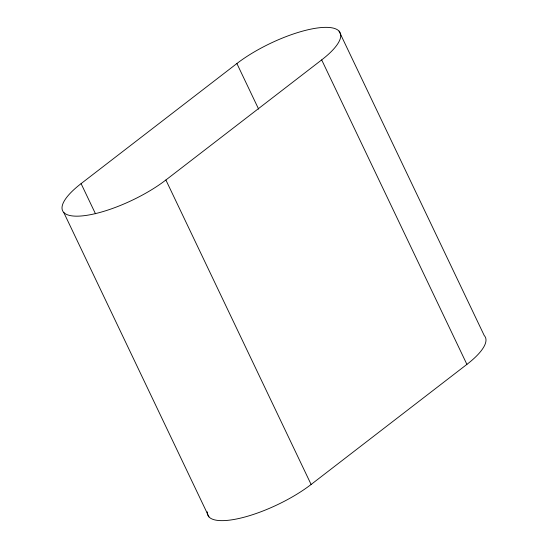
<?xml version="1.0" encoding="UTF-8"?>
<svg xmlns="http://www.w3.org/2000/svg" width="548" height="548" viewBox="0 0 548 548"><rect width="100%" height="100%" fill="white"/><g stroke="black" fill="none" stroke-linecap="round" stroke-linejoin="round"><path stroke-width="0.82" d="M321.683 59.896L165.886 179.991A67.411 20.386 -25.5 0 1 78.974 216.124A67.411 20.386 -25.5 0 1 81.09 183.621L236.887 63.527A67.411 20.386 -25.5 0 1 323.793 27.4A67.411 20.386 -25.5 0 1 321.683 59.896L466.91 364.379L311.113 484.473A67.411 20.386 -25.5 0 1 243.819 517.291A67.411 20.386 -25.5 0 1 207.26 511.832M339.027 31.092L484.261 335.568A67.411 20.386 -25.5 0 1 466.91 364.379M236.887 63.527L258.629 109.121M165.886 179.991L311.113 484.473M81.09 183.621L95.468 213.761M63.739 212.432L208.973 516.908"/></g></svg>
